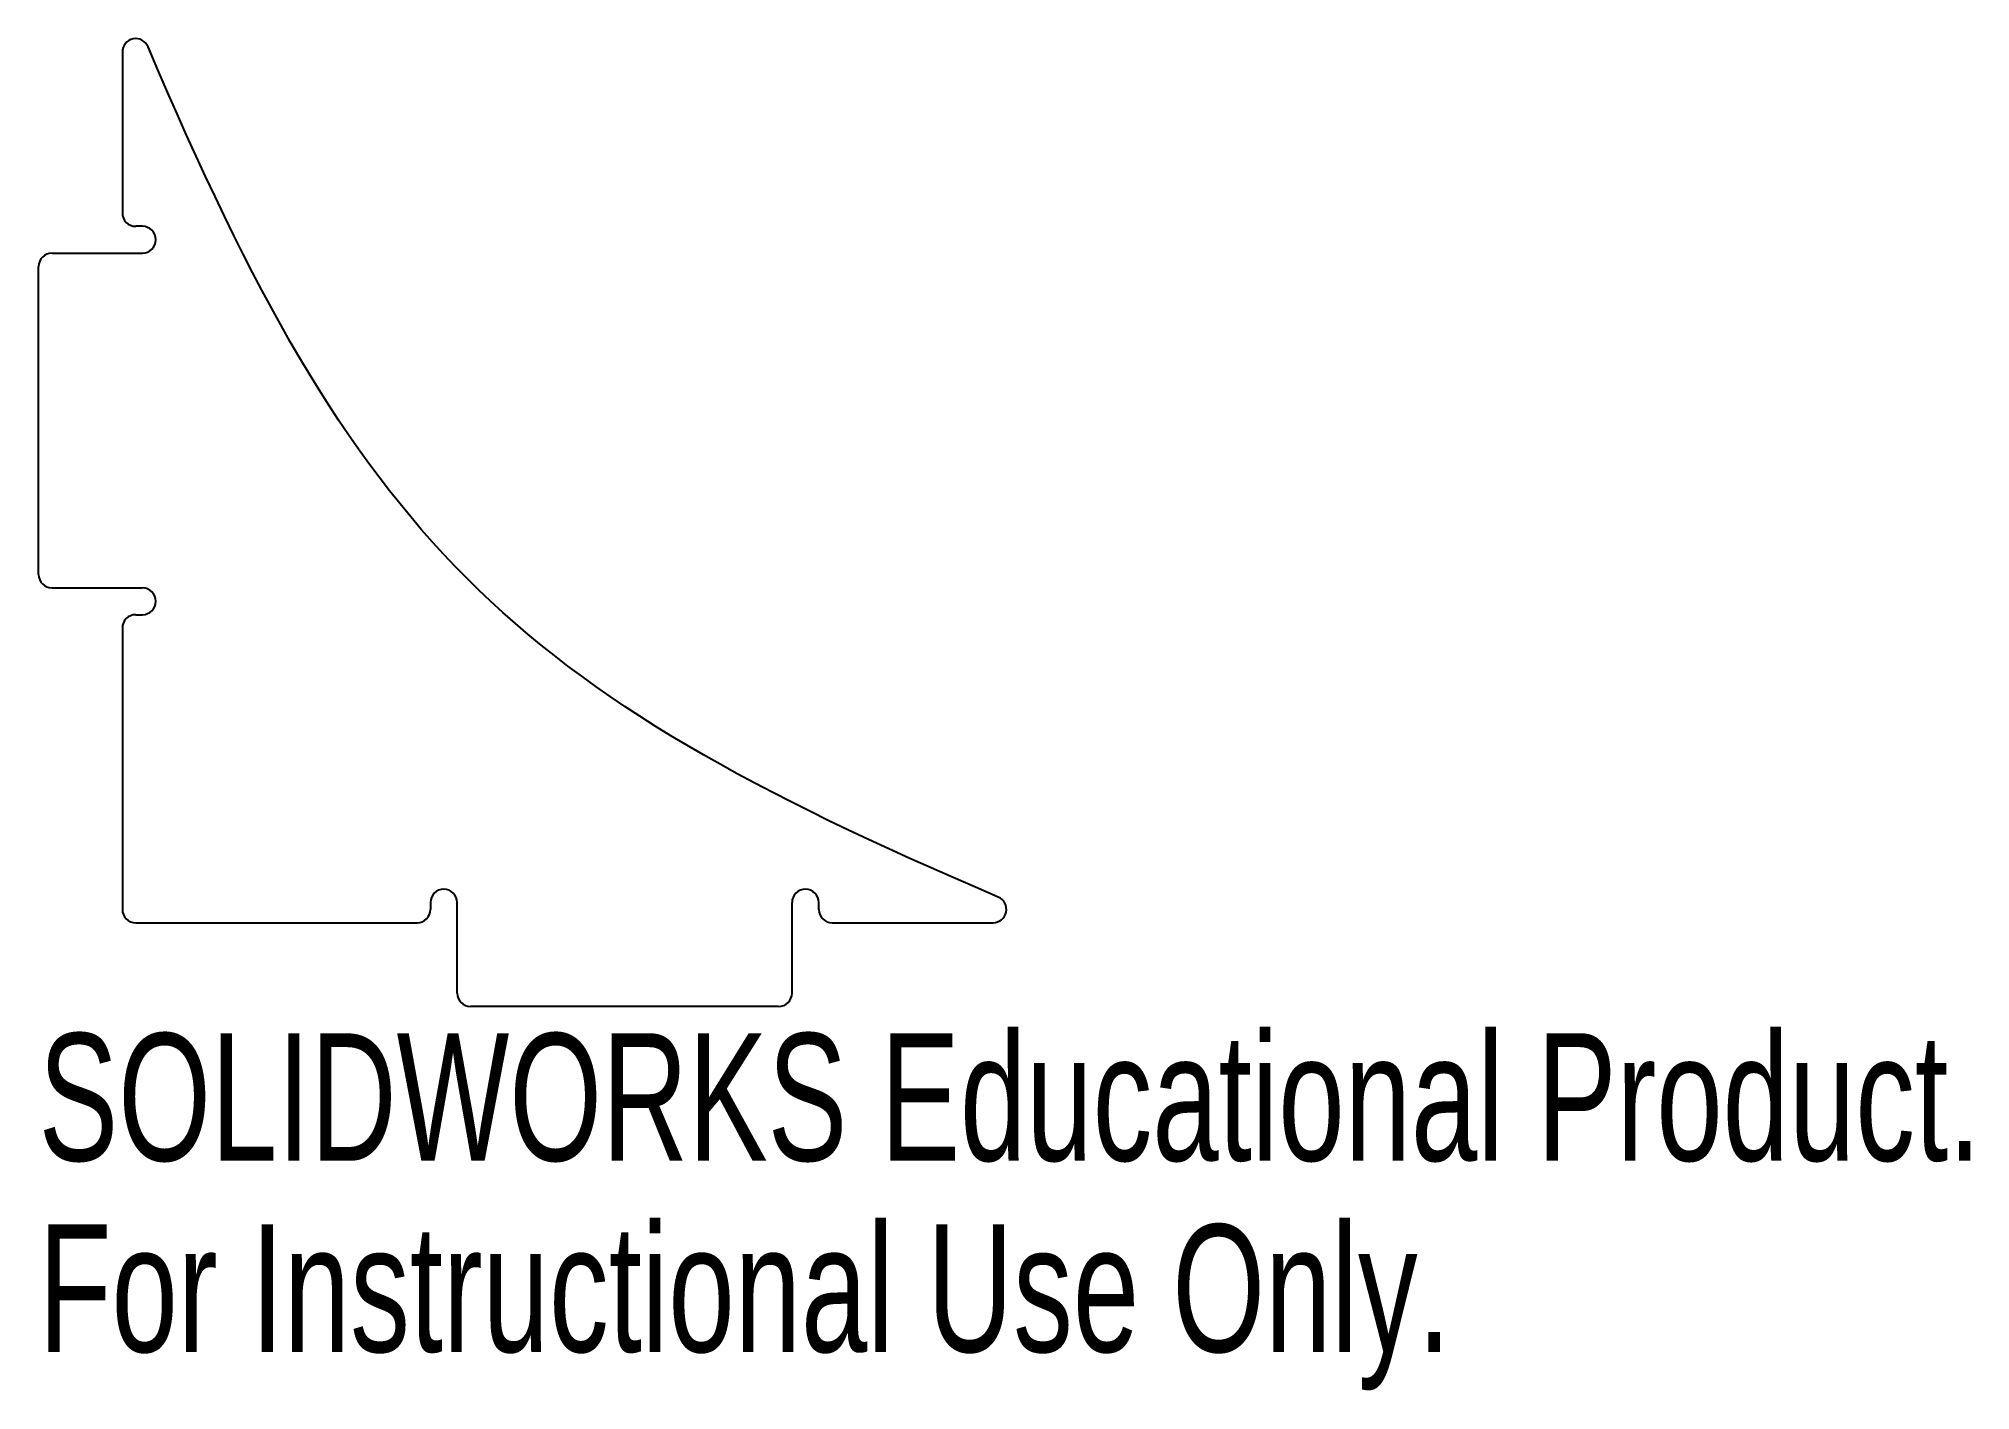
# Model space of a CAD drawing. Header units: inches. Extents: x -0.62 to 2.26, y -1.6 to 0.42.
import ezdxf

# ---------------------------------------------------------------- set-up
doc = ezdxf.new("R2010")
doc.units = ezdxf.units.IN
doc.header["$MEASUREMENT"] = 0
doc.styles.add('SLDTEXTSTYLE0', font='TXT', dxfattribs={"width": 0.7})

msp = doc.modelspace()

# ---------------------------------------------------------------- linework, layer by layer
at = {"color": 7, "linetype": 'Continuous', "lineweight": 25}
for p, q in [((-0.5, 0.4002), (-0.5, 0.16)), ((-0.47, 0.14), (-0.48, 0.14)), ((-0.605, 0.1), (-0.47, 0.1)), ((-0.625, -0.38), (-0.625, 0.08)), ((-0.605, -0.4), (-0.47, -0.4)), ((-0.5, -0.46), (-0.5, -0.88)), ((-0.48, -0.44), (-0.47, -0.44)), ((-0.04, -0.87), (-0.04, -0.88)), ((0, -1.005), (0, -0.87)), ((0.5, -1.005), (0.5, -0.87)), ((0.54, -0.88), (0.54, -0.87)), ((-0.48, -0.9), (-0.06, -0.9)), ((0.56, -0.9), (0.8002, -0.9)), ((0.48, -1.025), (0.02, -1.025))]:
    msp.add_line(p, q, dxfattribs=at)
for centre, start, end in [((-0.48, 0.4002), 22.9909, 180), ((-0.48, 0.16), 180, 270), ((-0.47, 0.12), 270, 90), ((-0.605, 0.08), 90, 180), ((-0.605, -0.38), 180, 270), ((-0.47, -0.42), 270, 90), ((-0.48, -0.46), 90, 180), ((-0.02, -0.87), 0, 180), ((0.52, -0.87), 0, 180), ((0.8002, -0.88), 270, 67.0091), ((-0.48, -0.88), 180, 270), ((-0.06, -0.88), 270, 0), ((0.56, -0.88), 180, 270), ((0.02, -1.005), 180, 270), ((0.48, -1.005), 270, 0)]:
    msp.add_arc(centre, 0.02, start, end, dxfattribs=at)
msp.add_open_spline([(0.808, -0.8616), (0.0723, -0.5494), (-0.1494, -0.3277), (-0.4616, 0.408)], degree=3, dxfattribs=at)

# ---------------------------------------------------------------- texts
at = {"color": 7, "linetype": 'Continuous', "char_height": 0.1903, "attachment_point": 1, "style": 'SLDTEXTSTYLE0'}
for s, insert in [('SOLIDWORKS Educational Product.', (-0.625, -1.0651)), ('For Instructional Use Only.', (-0.625, -1.3506))]:
    msp.add_mtext(s, dxfattribs=dict(at, insert=insert))

doc.saveas('drawing.dxf')
